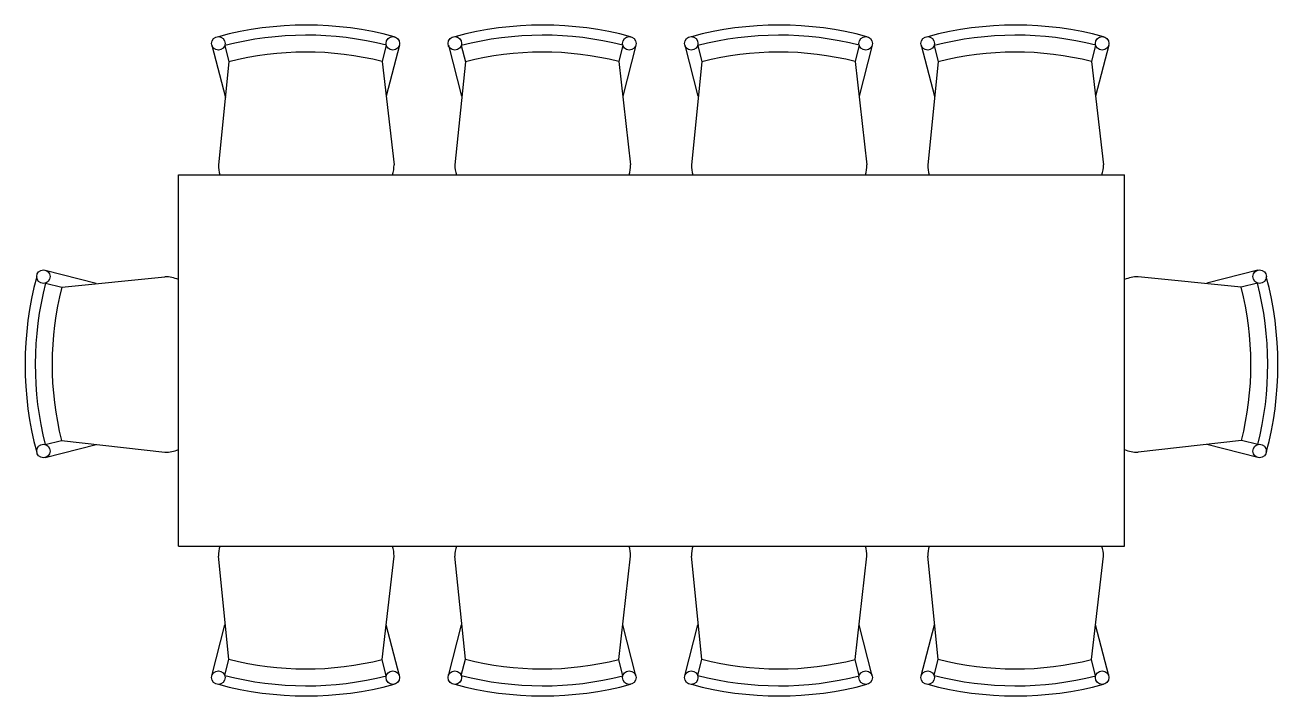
# Model space of a CAD drawing. Extents: x -1.84 to 1.87, y -1 to 0.99.
import ezdxf

# ---------------------------------------------------------------- set-up
doc = ezdxf.new("R2010")
doc.units = 0
doc.header["$LTSCALE"] = 0.5
doc.header["$MEASUREMENT"] = 0
doc.layers.add('A-MOBILIA', color=2, linetype='CONTINUOUS')

msp = doc.modelspace()

# ---------------------------------------------------------------- linework, layer by layer
at = {"layer": 'A-MOBILIA'}
for p, q in [((-1.2907, 0.931), (-1.2509, 0.7758)), ((-1.2525, 0.9299), (-1.2401, 0.8814)), ((-0.7744, 0.931), (-0.7862, 0.8824)), ((-0.7356, 0.931), (-0.7745, 0.7797)), ((-0.7513, 0.956), (-0.7513, 0.9556)), ((-0.5907, 0.931), (-0.5519, 0.7797)), ((-0.5525, 0.9299), (-0.5401, 0.8814)), ((-0.0744, 0.931), (-0.0862, 0.8824)), ((-0.0356, 0.931), (-0.0745, 0.7797)), ((-0.0513, 0.956), (-0.0513, 0.9556)), ((0.1093, 0.931), (0.1481, 0.7797)), ((0.1475, 0.9299), (0.1599, 0.8814)), ((0.6256, 0.931), (0.6138, 0.8824)), ((0.6644, 0.931), (0.6255, 0.7797)), ((0.6487, 0.956), (0.6487, 0.9556)), ((0.8093, 0.931), (0.8481, 0.7797)), ((0.8475, 0.9299), (0.8599, 0.8814)), ((1.3256, 0.931), (1.3138, 0.8824)), ((1.3644, 0.931), (1.3255, 0.7797)), ((1.3487, 0.956), (1.3487, 0.9556)), ((-1.2401, 0.8814), (-1.2713, 0.5763)), ((-0.7862, 0.8824), (-0.7513, 0.5763)), ((-0.5401, 0.8814), (-0.5713, 0.5763)), ((-0.0862, 0.8824), (-0.0513, 0.5763)), ((0.1599, 0.8814), (0.1287, 0.5763)), ((0.6138, 0.8824), (0.6487, 0.5763)), ((0.8599, 0.8814), (0.8287, 0.5763)), ((1.3138, 0.8824), (1.3487, 0.5763)), ((-1.3892, 0.5469), (1.4108, 0.5469)), ((-1.3892, -0.5531), (-1.3892, 0.5469)), ((1.4108, -0.5531), (1.4108, 0.5469)), ((-1.7845, 0.2644), (-1.6332, 0.2256)), ((1.806, 0.2644), (1.6547, 0.2256)), ((-1.7833, 0.2262), (-1.7349, 0.2138)), ((-1.7349, 0.2138), (-1.4298, 0.245)), ((1.7564, 0.2138), (1.4513, 0.245)), ((1.8049, 0.2262), (1.7564, 0.2138)), ((-1.7845, -0.2519), (-1.7359, -0.2401)), ((-1.7845, -0.2907), (-1.6332, -0.2518)), ((-1.7359, -0.2401), (-1.4298, -0.275)), ((1.7574, -0.2401), (1.4513, -0.275)), ((1.806, -0.2907), (1.6547, -0.2518)), ((1.806, -0.2519), (1.7574, -0.2401)), ((-1.8094, -0.275), (-1.8091, -0.275)), ((1.831, -0.275), (1.8306, -0.275)), ((-1.3892, -0.5531), (1.4108, -0.5531)), ((-1.2401, -0.8876), (-1.2713, -0.5825)), ((-0.7862, -0.8886), (-0.7513, -0.5825)), ((-0.5401, -0.8876), (-0.5713, -0.5825)), ((-0.0862, -0.8886), (-0.0513, -0.5825)), ((0.1599, -0.8876), (0.1287, -0.5825)), ((0.6138, -0.8886), (0.6487, -0.5825)), ((0.8599, -0.8876), (0.8287, -0.5825)), ((1.3138, -0.8886), (1.3487, -0.5825)), ((-1.2907, -0.9372), (-1.2519, -0.786)), ((-0.7356, -0.9372), (-0.7745, -0.786)), ((-0.5907, -0.9372), (-0.5519, -0.786)), ((-0.0356, -0.9372), (-0.0745, -0.786)), ((0.1093, -0.9372), (0.1481, -0.786)), ((0.6644, -0.9372), (0.6255, -0.786)), ((0.8093, -0.9372), (0.8481, -0.786)), ((1.3644, -0.9372), (1.3255, -0.786)), ((-1.2525, -0.9361), (-1.2401, -0.8876)), ((-0.7744, -0.9372), (-0.7862, -0.8886)), ((-0.5525, -0.9361), (-0.5401, -0.8876)), ((-0.0744, -0.9372), (-0.0862, -0.8886)), ((0.1475, -0.9361), (0.1599, -0.8876)), ((0.6256, -0.9372), (0.6138, -0.8886)), ((0.8475, -0.9361), (0.8599, -0.8876)), ((1.3256, -0.9372), (1.3138, -0.8886)), ((-0.7513, -0.9622), (-0.7513, -0.9618)), ((-0.0513, -0.9622), (-0.0513, -0.9618)), ((0.6487, -0.9622), (0.6487, -0.9618)), ((1.3487, -0.9622), (1.3487, -0.9618))]:
    msp.add_line(p, q, dxfattribs=at)
for centre in [(-1.2716, 0.936), (-0.755, 0.936), (-0.5716, 0.936), (-0.055, 0.936), (0.1284, 0.936), (0.645, 0.936), (0.8284, 0.936), (1.345, 0.936), (-1.7894, 0.2453), (1.811, 0.2453), (-1.7894, -0.2713), (1.811, -0.2713), (-1.2716, -0.9422), (-0.755, -0.9422), (-0.5716, -0.9422), (-0.055, -0.9422), (0.1284, -0.9422), (0.645, -0.9422), (0.8284, -0.9422), (1.345, -0.9422)]:
    msp.add_circle(centre, 0.02, dxfattribs=at)
for centre, radius, start, end in [((-1.0113, -0.01), 1.0003, 74.9349, 105.0651), ((-0.3113, -0.01), 1.0003, 74.9349, 105.0651), ((0.3887, -0.01), 1.0003, 74.9349, 105.0651), ((1.0887, -0.01), 1.0003, 74.9349, 105.0651), ((-1.0113, -0.01), 0.9703, 75.842, 104.3961), ((-0.3113, -0.01), 0.9703, 75.842, 104.3961), ((0.3887, -0.01), 0.9703, 75.842, 104.3961), ((1.0887, -0.01), 0.9703, 75.842, 104.3961), ((-1.0113, -0.01), 0.9203, 75.842, 104.3961), ((-0.3113, -0.01), 0.9203, 75.842, 104.3961), ((0.3887, -0.01), 0.9203, 75.842, 104.3961), ((1.0887, -0.01), 0.9203, 75.842, 104.3961), ((-1.1713, 0.5763), 0.1, 180, 197.1085), ((-0.8513, 0.5763), 0.1, 342.8915, 0), ((-0.4713, 0.5763), 0.1, 180, 197.1085), ((-0.1513, 0.5763), 0.1, 342.8915, 0), ((0.2287, 0.5763), 0.1, 180, 197.1085), ((0.5487, 0.5763), 0.1, 342.8915, 0), ((0.9287, 0.5763), 0.1, 180, 197.1085), ((1.2487, 0.5763), 0.1, 342.8915, 0), ((-0.8435, -0.015), 1.0003, 164.9349, 195.0651), ((-0.8435, -0.015), 0.9703, 165.6039, 194.158), ((-1.4298, 0.145), 0.1, 66.0744, 90), ((1.4513, 0.145), 0.1, 90, 113.9256), ((0.865, -0.015), 0.9703, 345.842, 14.3961), ((0.865, -0.015), 1.0003, 344.9349, 15.0651), ((-0.8435, -0.015), 0.9203, 165.6039, 194.158), ((0.865, -0.015), 0.9203, 345.842, 14.3961), ((-1.4298, -0.175), 0.1, 270, 293.9256), ((1.4513, -0.175), 0.1, 246.0744, 270), ((-1.1713, -0.5825), 0.1, 162.8915, 180), ((-0.8513, -0.5825), 0.1, 0, 17.1085), ((-0.4713, -0.5825), 0.1, 162.8915, 180), ((-0.1513, -0.5825), 0.1, 0, 17.1085), ((0.2287, -0.5825), 0.1, 162.8915, 180), ((0.5487, -0.5825), 0.1, 0, 17.1085), ((0.9287, -0.5825), 0.1, 162.8915, 180), ((1.2487, -0.5825), 0.1, 0, 17.1085), ((-1.0113, 0.0038), 0.9203, 255.6039, 284.158), ((-0.3113, 0.0038), 0.9203, 255.6039, 284.158), ((0.3887, 0.0038), 0.9203, 255.6039, 284.158), ((1.0887, 0.0038), 0.9203, 255.6039, 284.158), ((-1.0113, 0.0038), 1.0003, 254.9349, 285.0651), ((-1.0113, 0.0038), 0.9703, 255.6039, 284.158), ((-0.3113, 0.0038), 1.0003, 254.9349, 285.0651), ((-0.3113, 0.0038), 0.9703, 255.6039, 284.158), ((0.3887, 0.0038), 1.0003, 254.9349, 285.0651), ((0.3887, 0.0038), 0.9703, 255.6039, 284.158), ((1.0887, 0.0038), 1.0003, 254.9349, 285.0651), ((1.0887, 0.0038), 0.9703, 255.6039, 284.158)]:
    msp.add_arc(centre, radius, start, end, dxfattribs=at)

doc.saveas('drawing.dxf')
